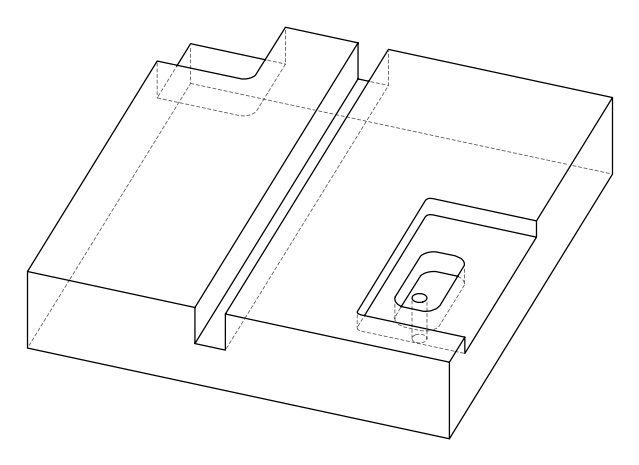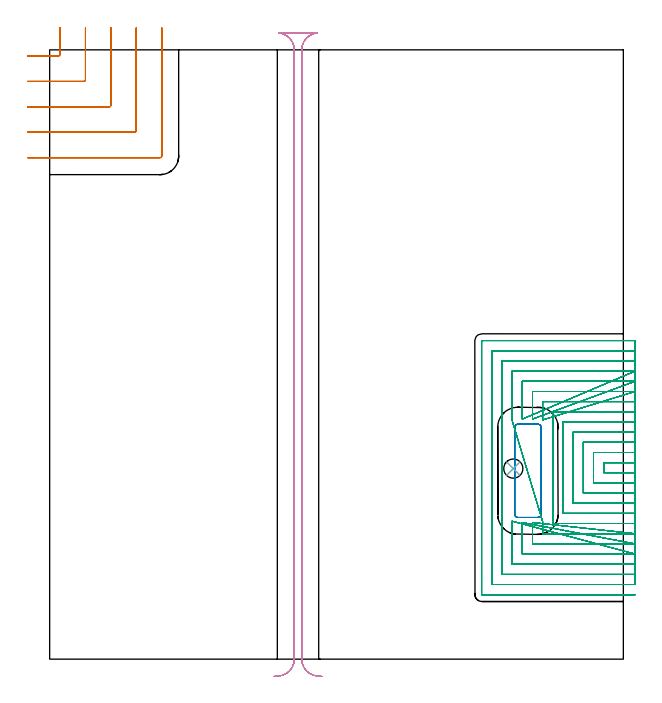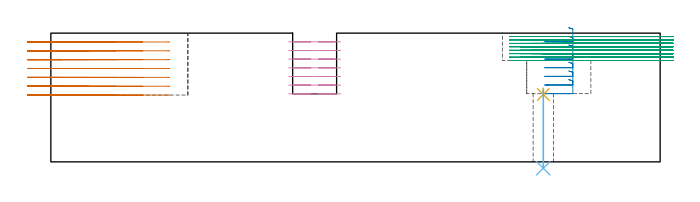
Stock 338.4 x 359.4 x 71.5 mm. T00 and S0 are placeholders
(PLAN: 6 operations, 4 tool changes, 86.8 min)
(1 MILL_CORNER_NOTCH_RECTANGULAR | CORNER_NOTCH_RECTANGULAR | UGT0201_094 | Follow Part, ap 5, ae 75% | 7.54 min | 191804 mm3)
(2 MILL_RECTANGULAR_POCKET | POCKET_RECTANGULAR_STRAIGHT | UGT0201_094 | Follow Part, ap 5, ae 75% | 2.81 min | 85644 mm3)
(3 MILL_SLOT | SLOT_PARTIAL_RECTANGULAR | UGT0201_007 | Follow Part, ap 2, ae 75% | 64.81 min | 171400 mm3)
(4 MILL_RECTANGULAR_SLOT | SLOT_RECTANGULAR | UGT0201_094 | Follow Part, ap 5, ae 75% | 11.41 min | 295544 mm3)
(5 SPOT_DRILL | STEP1HOLE | NXT0321_9005460120000 | 0.04 min | 20 mm3)
(6 DRILL_THROUGH_HOLE_INTO_CENTER | STEP1HOLE | NXT0301_084 | 0.18 min | 3789 mm3)
(TOOL UGT0201_094 | End mill 20 mm | D20 FL38 Z4)
(TOOL UGT0201_007 | End Mill 8 mm | D8 FL19 Z4)
(TOOL NXT0321_9005460120000 | NC Spot Drill, 142deg, 12mm, Carbide, Uncoated | D12 PA142 FL30 Z2)
(TOOL NXT0301_084 | Carbide Drill 11.3mm [860.1-1130-034A1-MM 2214] | D11.3 PA140 FL55 Z2)
(OP 1 MILL_CORNER_NOTCH_RECTANGULAR)
G17 G21 G94 G90
T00 M6
G54
G17 G0 G90 X-13. Y355.8 S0 M3
G43 Z81.5 H0
Z66.586
G94 G1 X-10. F250.
X5.106 F500.
G3 X6.1 Y356.794 R1.
G1 Y369.4
Y372.4 F250.
G0 Z81.5
X-13. Y340.8
Z66.586
G1 X-10.
X20.105 F500.
G3 X21.1 Y341.795 R1.
G1 Y369.4
Y372.4 F250.
G0 Z81.5
X-13. Y325.8
Z66.586
G1 X-10.
X35.105 F500.
G3 X36.1 Y326.795 R1.
G1 Y369.4
Y372.4 F250.
G0 Z81.5
X-13. Y310.8
Z66.586
G1 X-10.
X50.105 F500.
G3 X51.1 Y311.795 R1.
G1 Y369.4
Y372.4 F250.
G0 Z81.5
X-13. Y295.8
Z66.586
G1 X-10.
X65.104 F500.
G3 X66.1 Y296.796 R1.
G1 Y369.4
Y372.4 F250.
G0 Z81.5
X-13. Y355.8
Z61.671
G1 X-10.
X5.106 F500.
G3 X6.1 Y356.794 R1.
G1 Y369.4
Y372.4 F250.
G0 Z81.5
X-13. Y340.8
Z61.671
G1 X-10.
X20.105 F500.
G3 X21.1 Y341.795 R1.
G1 Y369.4
Y372.4 F250.
G0 Z81.5
X-13. Y325.8
Z61.671
G1 X-10.
X35.105 F500.
G3 X36.1 Y326.795 R1.
G1 Y369.4
Y372.4 F250.
G0 Z81.5
X-13. Y310.8
Z61.671
G1 X-10.
X50.105 F500.
G3 X51.1 Y311.795 R1.
G1 Y369.4
Y372.4 F250.
G0 Z81.5
X-13. Y295.8
Z61.671
G1 X-10.
X65.104 F500.
G3 X66.1 Y296.796 R1.
G1 Y369.4
Y372.4 F250.
G0 Z81.5
X-13. Y355.8
Z56.757
G1 X-10.
X5.106 F500.
G3 X6.1 Y356.794 R1.
G1 Y369.4
Y372.4 F250.
G0 Z81.5
X-13. Y340.8
Z56.757
G1 X-10.
X20.105 F500.
G3 X21.1 Y341.795 R1.
G1 Y369.4
Y372.4 F250.
G0 Z81.5
X-13. Y325.8
Z56.757
G1 X-10.
X35.105 F500.
G3 X36.1 Y326.795 R1.
G1 Y369.4
Y372.4 F250.
G0 Z81.5
X-13. Y310.8
Z56.757
G1 X-10.
X50.105 F500.
G3 X51.1 Y311.795 R1.
G1 Y369.4
Y372.4 F250.
G0 Z81.5
X-13. Y295.8
Z56.757
G1 X-10.
X65.104 F500.
G3 X66.1 Y296.796 R1.
G1 Y369.4
Y372.4 F250.
G0 Z81.5
X-13. Y355.8
Z51.843
G1 X-10.
X5.106 F500.
G3 X6.1 Y356.794 R1.
G1 Y369.4
Y372.4 F250.
G0 Z81.5
X-13. Y340.8
Z51.843
G1 X-10.
X20.105 F500.
G3 X21.1 Y341.795 R1.
G1 Y369.4
Y372.4 F250.
G0 Z81.5
X-13. Y325.8
Z51.843
G1 X-10.
X35.105 F500.
G3 X36.1 Y326.795 R1.
G1 Y369.4
Y372.4 F250.
G0 Z81.5
X-13. Y310.8
Z51.843
G1 X-10.
X50.105 F500.
G3 X51.1 Y311.795 R1.
G1 Y369.4
Y372.4 F250.
G0 Z81.5
X-13. Y295.8
Z51.843
G1 X-10.
X65.104 F500.
G3 X66.1 Y296.796 R1.
G1 Y369.4
Y372.4 F250.
G0 Z81.5
X-13. Y355.8
Z46.929
G1 X-10.
X5.106 F500.
G3 X6.1 Y356.794 R1.
G1 Y369.4
Y372.4 F250.
G0 Z81.5
X-13. Y340.8
Z46.929
G1 X-10.
X20.105 F500.
G3 X21.1 Y341.795 R1.
G1 Y369.4
Y372.4 F250.
G0 Z81.5
X-13. Y325.8
Z46.929
G1 X-10.
X35.105 F500.
G3 X36.1 Y326.795 R1.
G1 Y369.4
Y372.4 F250.
G0 Z81.5
X-13. Y310.8
Z46.929
G1 X-10.
X50.105 F500.
G3 X51.1 Y311.795 R1.
G1 Y369.4
Y372.4 F250.
G0 Z81.5
X-13. Y295.8
Z46.929
G1 X-10.
X65.104 F500.
G3 X66.1 Y296.796 R1.
G1 Y369.4
Y372.4 F250.
G0 Z81.5
X-13. Y355.8
Z42.014
G1 X-10.
X5.106 F500.
G3 X6.1 Y356.794 R1.
G1 Y369.4
Y372.4 F250.
G0 Z81.5
X-13. Y340.8
Z42.014
G1 X-10.
X20.105 F500.
G3 X21.1 Y341.795 R1.
G1 Y369.4
Y372.4 F250.
G0 Z81.5
X-13. Y325.8
Z42.014
G1 X-10.
X35.105 F500.
G3 X36.1 Y326.795 R1.
G1 Y369.4
Y372.4 F250.
G0 Z81.5
X-13. Y310.8
Z42.014
G1 X-10.
X50.105 F500.
G3 X51.1 Y311.795 R1.
G1 Y369.4
Y372.4 F250.
G0 Z81.5
X-13. Y295.8
Z42.014
G1 X-10.
X65.104 F500.
G3 X66.1 Y296.796 R1.
G1 Y369.4
Y372.4 F250.
G0 Z81.5
X-13. Y355.8
Z37.1
G1 X-10.
X5.106 F500.
G3 X6.1 Y356.794 R1.
G1 Y369.4
Y372.4 F250.
G0 Z81.5
X-13. Y340.8
Z37.1
G1 X-10.
X20.105 F500.
G3 X21.1 Y341.795 R1.
G1 Y369.4
Y372.4 F250.
G0 Z81.5
X-13. Y325.8
Z37.1
G1 X-10.
X35.105 F500.
G3 X36.1 Y326.795 R1.
G1 Y369.4
Y372.4 F250.
G0 Z81.5
X-13. Y310.8
Z37.1
G1 X-10.
X50.105 F500.
G3 X51.1 Y311.795 R1.
G1 Y369.4
Y372.4 F250.
G0 Z81.5
X-13. Y295.8
Z37.1
G1 X-10.
X65.104 F500.
G3 X66.1 Y296.796 R1.
G1 Y369.4
Y372.4 F250.
G0 Z81.5
M5
M2
(OP 2 MILL_RECTANGULAR_POCKET)
G17 G21 G94 G90
T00 M6
G54
G17 G0 G90 X287.477 Y83.6 S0 M3
G43 Z81.5 H0
Z74.5
G94 G1 X288. Z74.36 F250.
X288.138 Z74.323
X288.519 Y83.667 Z74.219
X288.879 Y83.81 Z74.115
X289.203 Y84.023 Z74.012
X289.477 Y84.297 Z73.908
X289.69 Y84.621 Z73.804
X289.833 Y84.981 Z73.7
X289.9 Y85.362 Z73.596
Y85.5 Z73.559
Y111.1 Z66.7
Y136.7 F500.
G3 X288. Y138.6 R1.9
G1 X276.2
G3 X274.3 Y136.7 R1.9
G1 Y85.5
G3 X276.2 Y83.6 R1.9
G1 X288.
G3 X289.9 Y85.5 R1.9
G1 Y111.1
Y112.1
G0 X287.477 Y83.6 Z69.7
G1 X288. Z69.56 F250.
X288.138 Z69.523
X288.519 Y83.667 Z69.419
X288.879 Y83.81 Z69.315
X289.203 Y84.023 Z69.212
X289.477 Y84.297 Z69.108
X289.69 Y84.621 Z69.004
X289.833 Y84.981 Z68.9
X289.9 Y85.362 Z68.796
Y85.5 Z68.759
Y111.1 Z61.9
Y136.7 F500.
G3 X288. Y138.6 R1.9
G1 X276.2
G3 X274.3 Y136.7 R1.9
G1 Y85.5
G3 X276.2 Y83.6 R1.9
G1 X288.
G3 X289.9 Y85.5 R1.9
G1 Y111.1
Y112.1
G0 X287.477 Y83.6 Z64.9
G1 X288. Z64.76 F250.
X288.138 Z64.723
X288.519 Y83.667 Z64.619
X288.879 Y83.81 Z64.515
X289.203 Y84.023 Z64.412
X289.477 Y84.297 Z64.308
X289.69 Y84.621 Z64.204
X289.833 Y84.981 Z64.1
X289.9 Y85.362 Z63.996
Y85.5 Z63.959
Y111.1 Z57.1
Y136.7 F500.
G3 X288. Y138.6 R1.9
G1 X276.2
G3 X274.3 Y136.7 R1.9
G1 Y85.5
G3 X276.2 Y83.6 R1.9
G1 X288.
G3 X289.9 Y85.5 R1.9
G1 Y111.1
Y112.1
G0 X287.477 Y83.6 Z60.1
G1 X288. Z59.96 F250.
X288.138 Z59.923
X288.519 Y83.667 Z59.819
X288.879 Y83.81 Z59.715
X289.203 Y84.023 Z59.612
X289.477 Y84.297 Z59.508
X289.69 Y84.621 Z59.404
X289.833 Y84.981 Z59.3
X289.9 Y85.362 Z59.196
Y85.5 Z59.159
Y111.1 Z52.3
Y136.7 F500.
G3 X288. Y138.6 R1.9
G1 X276.2
G3 X274.3 Y136.7 R1.9
G1 Y85.5
G3 X276.2 Y83.6 R1.9
G1 X288.
G3 X289.9 Y85.5 R1.9
G1 Y111.1
Y112.1
G0 X287.477 Y83.6 Z55.3
G1 X288. Z55.16 F250.
X288.138 Z55.123
X288.519 Y83.667 Z55.019
X288.879 Y83.81 Z54.915
X289.203 Y84.023 Z54.812
X289.477 Y84.297 Z54.708
X289.69 Y84.621 Z54.604
X289.833 Y84.981 Z54.5
X289.9 Y85.362 Z54.396
Y85.5 Z54.359
Y111.1 Z47.5
Y136.7 F500.
G3 X288. Y138.6 R1.9
G1 X276.2
G3 X274.3 Y136.7 R1.9
G1 Y85.5
G3 X276.2 Y83.6 R1.9
G1 X288.
G3 X289.9 Y85.5 R1.9
G1 Y111.1
Y112.1
G0 X287.477 Y83.6 Z50.5
G1 X288. Z50.36 F250.
X288.138 Z50.323
X288.519 Y83.667 Z50.219
X288.879 Y83.81 Z50.115
X289.203 Y84.023 Z50.012
X289.477 Y84.297 Z49.908
X289.69 Y84.621 Z49.804
X289.833 Y84.981 Z49.7
X289.9 Y85.362 Z49.596
Y85.5 Z49.559
Y111.1 Z42.7
Y136.7 F500.
G3 X288. Y138.6 R1.9
G1 X276.2
G3 X274.3 Y136.7 R1.9
G1 Y85.5
G3 X276.2 Y83.6 R1.9
G1 X288.
G3 X289.9 Y85.5 R1.9
G1 Y111.1
Y112.1
G0 X287.477 Y83.6 Z45.7
G1 X288. Z45.56 F250.
X288.138 Z45.523
X288.519 Y83.667 Z45.419
X288.879 Y83.81 Z45.315
X289.203 Y84.023 Z45.212
X289.477 Y84.297 Z45.108
X289.69 Y84.621 Z45.004
X289.833 Y84.981 Z44.9
X289.9 Y85.362 Z44.796
Y85.5 Z44.76
Y111.1 Z37.9
Y136.7 F500.
G3 X288. Y138.6 R1.9
G1 X276.2
G3 X274.3 Y136.7 R1.9
G1 Y85.5
G3 X276.2 Y83.6 R1.9
G1 X288.
G3 X289.9 Y85.5 R1.9
G1 Y111.1
Y112.1
G0 Z81.5
M5
M2
(OP 3 MILL_SLOT)
G17 G21 G94 G90
T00 M6
G54
G17 G0 G90 X345.4 Y115.9 S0 M3
G43 Z81.5 H0
Z69.6
G94 G1 X342.4 F250.
X326.8 F500.
Y110.
X342.4
X345.4 F250.
Y121.9
X342.4
X320.8 F500.
Y104.
X342.4
X345.4 F250.
Y127.9
X342.4
X314.8 F500.
Y98.
X342.4
X345.4 F250.
Y133.9
X342.4
X308.8 F500.
Y92.
X342.4
X345.4 F250.
Y139.9
X342.4
X302.8 F500.
Y86.
X342.4
X345.4 F250.
Y145.9
X342.4
X296.8 F500.
Y80.
X342.4
X345.4 F250.
Y151.9
X342.4
X290.8 F500.
Y144.095
Y141.095 F250.
X345.4 Y157.9 F500.
X342.4 F250.
X284.8 F500.
Y144.6
Y141.6 F250.
X345.4 Y163.9 F500.
X342.4 F250.
X278.8 F500.
Y144.6
Y141.6 F250.
X345.4 Y169.9 F500.
X342.4 F250.
X272.8 F500.
Y143.827
Y140.827 F250.
X290.8 Y81.105 F500.
Y78.105 F250.
Y74. F500.
X342.4
X345.4 F250.
X284.8 Y80.6 F500.
Y77.6 F250.
Y68. F500.
X342.4
X345.4 F250.
X278.8 Y80.6 F500.
Y77.6 F250.
Y62. F500.
X342.4
X345.4 F250.
X272.8 Y81.374 F500.
Y78.374 F250.
Y56. F500.
X342.4
X345.4 F250.
Y175.9
X342.4
X266.8 F500.
Y50.
X342.4
X345.4 F250.
Y181.9
X342.4
X260.8 F500.
Y44.
X342.4
X345.4 F250.
Y187.9
X342.4
X255. F500.
G3 X254.8 Y187.7 R0.2
G1 Y38.2
G3 X255. Y38. R0.2
G1 X342.4
X345.4 F250.
G0 Y115.9 Z67.7
G1 X342.4
X326.8 F500.
Y110.
X342.4
X345.4 F250.
Y121.9
X342.4
X320.8 F500.
Y104.
X342.4
X345.4 F250.
Y127.9
X342.4
X314.8 F500.
Y98.
X342.4
X345.4 F250.
Y133.9
X342.4
X308.8 F500.
Y92.
X342.4
X345.4 F250.
Y139.9
X342.4
X302.8 F500.
Y86.
X342.4
X345.4 F250.
Y145.9
X342.4
X296.8 F500.
Y80.
X342.4
X345.4 F250.
Y151.9
X342.4
X290.8 F500.
Y144.095
Y141.095 F250.
X345.4 Y157.9 F500.
X342.4 F250.
X284.8 F500.
Y144.6
Y141.6 F250.
X345.4 Y163.9 F500.
X342.4 F250.
X278.8 F500.
Y144.6
Y141.6 F250.
X345.4 Y169.9 F500.
X342.4 F250.
X272.8 F500.
Y143.827
Y140.827 F250.
X290.8 Y81.105 F500.
Y78.105 F250.
Y74. F500.
X342.4
X345.4 F250.
X284.8 Y80.6 F500.
Y77.6 F250.
Y68. F500.
X342.4
X345.4 F250.
X278.8 Y80.6 F500.
Y77.6 F250.
Y62. F500.
X342.4
X345.4 F250.
X272.8 Y81.374 F500.
Y78.374 F250.
Y56. F500.
X342.4
X345.4 F250.
Y175.9
X342.4
X266.8 F500.
Y50.
X342.4
X345.4 F250.
Y181.9
X342.4
X260.8 F500.
Y44.
X342.4
X345.4 F250.
Y187.9
X342.4
X255. F500.
G3 X254.8 Y187.7 R0.2
G1 Y38.2
G3 X255. Y38. R0.2
G1 X342.4
X345.4 F250.
G0 Y115.9 Z65.8
G1 X342.4
X326.8 F500.
Y110.
X342.4
X345.4 F250.
Y121.9
X342.4
X320.8 F500.
Y104.
X342.4
X345.4 F250.
Y127.9
X342.4
X314.8 F500.
Y98.
X342.4
X345.4 F250.
Y133.9
X342.4
X308.8 F500.
Y92.
X342.4
X345.4 F250.
Y139.9
X342.4
X302.8 F500.
Y86.
X342.4
X345.4 F250.
Y145.9
X342.4
X296.8 F500.
Y80.
X342.4
X345.4 F250.
Y151.9
X342.4
X290.8 F500.
Y144.095
Y141.095 F250.
X345.4 Y157.9 F500.
X342.4 F250.
X284.8 F500.
Y144.6
Y141.6 F250.
X345.4 Y163.9 F500.
X342.4 F250.
X278.8 F500.
Y144.6
Y141.6 F250.
X345.4 Y169.9 F500.
X342.4 F250.
X272.8 F500.
Y143.827
Y140.827 F250.
X290.8 Y81.105 F500.
Y78.105 F250.
Y74. F500.
X342.4
X345.4 F250.
X284.8 Y80.6 F500.
Y77.6 F250.
Y68. F500.
X342.4
X345.4 F250.
X278.8 Y80.6 F500.
Y77.6 F250.
Y62. F500.
X342.4
X345.4 F250.
X272.8 Y81.374 F500.
Y78.374 F250.
Y56. F500.
X342.4
X345.4 F250.
Y175.9
X342.4
X266.8 F500.
Y50.
X342.4
X345.4 F250.
Y181.9
X342.4
X260.8 F500.
Y44.
X342.4
X345.4 F250.
Y187.9
X342.4
X255. F500.
G3 X254.8 Y187.7 R0.2
G1 Y38.2
G3 X255. Y38. R0.2
G1 X342.4
X345.4 F250.
G0 Y115.9 Z63.9
G1 X342.4
X326.8 F500.
Y110.
X342.4
X345.4 F250.
Y121.9
X342.4
X320.8 F500.
Y104.
X342.4
X345.4 F250.
Y127.9
X342.4
X314.8 F500.
Y98.
X342.4
X345.4 F250.
Y133.9
X342.4
X308.8 F500.
Y92.
X342.4
X345.4 F250.
Y139.9
X342.4
X302.8 F500.
Y86.
X342.4
X345.4 F250.
Y145.9
X342.4
X296.8 F500.
Y80.
X342.4
X345.4 F250.
Y151.9
X342.4
X290.8 F500.
Y144.095
Y141.095 F250.
X345.4 Y157.9 F500.
X342.4 F250.
X284.8 F500.
Y144.6
Y141.6 F250.
X345.4 Y163.9 F500.
X342.4 F250.
X278.8 F500.
Y144.6
Y141.6 F250.
X345.4 Y169.9 F500.
X342.4 F250.
X272.8 F500.
Y143.827
Y140.827 F250.
X290.8 Y81.105 F500.
Y78.105 F250.
Y74. F500.
X342.4
X345.4 F250.
X284.8 Y80.6 F500.
Y77.6 F250.
Y68. F500.
X342.4
X345.4 F250.
X278.8 Y80.6 F500.
Y77.6 F250.
Y62. F500.
X342.4
X345.4 F250.
X272.8 Y81.374 F500.
Y78.374 F250.
Y56. F500.
X342.4
X345.4 F250.
Y175.9
X342.4
X266.8 F500.
Y50.
X342.4
X345.4 F250.
Y181.9
X342.4
X260.8 F500.
Y44.
X342.4
X345.4 F250.
Y187.9
X342.4
X255. F500.
G3 X254.8 Y187.7 R0.2
G1 Y38.2
G3 X255. Y38. R0.2
G1 X342.4
X345.4 F250.
G0 Y115.9 Z62.
G1 X342.4
X326.8 F500.
Y110.
X342.4
X345.4 F250.
Y121.9
X342.4
X320.8 F500.
Y104.
X342.4
X345.4 F250.
Y127.9
X342.4
X314.8 F500.
Y98.
X342.4
X345.4 F250.
Y133.9
X342.4
X308.8 F500.
Y92.
X342.4
X345.4 F250.
Y139.9
X342.4
X302.8 F500.
Y86.
X342.4
X345.4 F250.
Y145.9
X342.4
X296.8 F500.
Y80.
X342.4
X345.4 F250.
Y151.9
X342.4
X290.8 F500.
Y144.095
Y141.095 F250.
X345.4 Y157.9 F500.
X342.4 F250.
X284.8 F500.
Y144.6
Y141.6 F250.
X345.4 Y163.9 F500.
X342.4 F250.
X278.8 F500.
Y144.6
Y141.6 F250.
X345.4 Y169.9 F500.
X342.4 F250.
X272.8 F500.
Y143.827
Y140.827 F250.
X290.8 Y81.105 F500.
Y78.105 F250.
Y74. F500.
X342.4
X345.4 F250.
X284.8 Y80.6 F500.
Y77.6 F250.
Y68. F500.
X342.4
X345.4 F250.
X278.8 Y80.6 F500.
Y77.6 F250.
Y62. F500.
X342.4
X345.4 F250.
X272.8 Y81.374 F500.
Y78.374 F250.
Y56. F500.
X342.4
X345.4 F250.
Y175.9
X342.4
X266.8 F500.
Y50.
X342.4
X345.4 F250.
Y181.9
X342.4
X260.8 F500.
Y44.
X342.4
X345.4 F250.
Y187.9
X342.4
X255. F500.
G3 X254.8 Y187.7 R0.2
G1 Y38.2
G3 X255. Y38. R0.2
G1 X342.4
X345.4 F250.
G0 Y115.9 Z60.1
G1 X342.4
X326.8 F500.
Y110.
X342.4
X345.4 F250.
Y121.9
X342.4
X320.8 F500.
Y104.
X342.4
X345.4 F250.
Y127.9
X342.4
X314.8 F500.
Y98.
X342.4
X345.4 F250.
Y133.9
X342.4
X308.8 F500.
Y92.
X342.4
X345.4 F250.
Y139.9
X342.4
X302.8 F500.
Y86.
X342.4
X345.4 F250.
Y145.9
X342.4
X296.8 F500.
Y80.
X342.4
X345.4 F250.
Y151.9
X342.4
X290.8 F500.
Y144.095
Y141.095 F250.
X345.4 Y157.9 F500.
X342.4 F250.
X284.8 F500.
Y144.6
Y141.6 F250.
X345.4 Y163.9 F500.
X342.4 F250.
X278.8 F500.
Y144.6
Y141.6 F250.
X345.4 Y169.9 F500.
X342.4 F250.
X272.8 F500.
Y143.827
Y140.827 F250.
X290.8 Y81.105 F500.
Y78.105 F250.
Y74. F500.
X342.4
X345.4 F250.
X284.8 Y80.6 F500.
Y77.6 F250.
Y68. F500.
X342.4
X345.4 F250.
X278.8 Y80.6 F500.
Y77.6 F250.
Y62. F500.
X342.4
X345.4 F250.
X272.8 Y81.374 F500.
Y78.374 F250.
Y56. F500.
X342.4
X345.4 F250.
Y175.9
X342.4
X266.8 F500.
Y50.
X342.4
X345.4 F250.
Y181.9
X342.4
X260.8 F500.
Y44.
X342.4
X345.4 F250.
Y187.9
X342.4
X255. F500.
G3 X254.8 Y187.7 R0.2
G1 Y38.2
G3 X255. Y38. R0.2
G1 X342.4
X345.4 F250.
G0 Y115.9 Z58.2
G1 X342.4
X326.8 F500.
Y110.
X342.4
X345.4 F250.
Y121.9
X342.4
X320.8 F500.
Y104.
X342.4
X345.4 F250.
Y127.9
X342.4
X314.8 F500.
Y98.
X342.4
X345.4 F250.
Y133.9
X342.4
X308.8 F500.
Y92.
X342.4
X345.4 F250.
Y139.9
X342.4
X302.8 F500.
Y86.
X342.4
X345.4 F250.
Y145.9
X342.4
X296.8 F500.
Y80.
X342.4
X345.4 F250.
Y151.9
X342.4
X290.8 F500.
Y144.095
Y141.095 F250.
X345.4 Y157.9 F500.
X342.4 F250.
X284.8 F500.
Y144.6
Y141.6 F250.
X345.4 Y163.9 F500.
X342.4 F250.
X278.8 F500.
Y144.6
Y141.6 F250.
X345.4 Y169.9 F500.
X342.4 F250.
X272.8 F500.
Y143.827
Y140.827 F250.
X290.8 Y81.105 F500.
Y78.105 F250.
Y74. F500.
X342.4
X345.4 F250.
X284.8 Y80.6 F500.
Y77.6 F250.
Y68. F500.
X342.4
X345.4 F250.
X278.8 Y80.6 F500.
Y77.6 F250.
Y62. F500.
X342.4
X345.4 F250.
X272.8 Y81.374 F500.
Y78.374 F250.
Y56. F500.
X342.4
X345.4 F250.
Y175.9
X342.4
X266.8 F500.
Y50.
X342.4
X345.4 F250.
Y181.9
X342.4
X260.8 F500.
Y44.
X342.4
X345.4 F250.
Y187.9
X342.4
X255. F500.
G3 X254.8 Y187.7 R0.2
G1 Y38.2
G3 X255. Y38. R0.2
G1 X342.4
X345.4 F250.
G0 Y115.9 Z56.3
G1 X342.4
X326.8 F500.
Y110.
X342.4
X345.4 F250.
Y121.9
X342.4
X320.8 F500.
Y104.
X342.4
X345.4 F250.
Y127.9
X342.4
X314.8 F500.
Y98.
X342.4
X345.4 F250.
Y133.9
X342.4
X308.8 F500.
Y92.
X342.4
X345.4 F250.
Y139.9
X342.4
X302.8 F500.
Y86.
X342.4
X345.4 F250.
Y145.9
X342.4
X296.8 F500.
Y80.
X342.4
X345.4 F250.
Y151.9
X342.4
X290.8 F500.
Y144.095
Y141.095 F250.
X345.4 Y157.9 F500.
X342.4 F250.
X284.8 F500.
Y144.6
Y141.6 F250.
X345.4 Y163.9 F500.
X342.4 F250.
X278.8 F500.
Y144.6
Y141.6 F250.
X345.4 Y169.9 F500.
X342.4 F250.
X272.8 F500.
Y143.827
Y140.827 F250.
X290.8 Y81.105 F500.
Y78.105 F250.
Y74. F500.
X342.4
X345.4 F250.
X284.8 Y80.6 F500.
Y77.6 F250.
Y68. F500.
X342.4
X345.4 F250.
X278.8 Y80.6 F500.
Y77.6 F250.
Y62. F500.
X342.4
X345.4 F250.
X272.8 Y81.374 F500.
Y78.374 F250.
Y56. F500.
X342.4
X345.4 F250.
Y175.9
X342.4
X266.8 F500.
Y50.
X342.4
X345.4 F250.
Y181.9
X342.4
X260.8 F500.
Y44.
X342.4
X345.4 F250.
Y187.9
X342.4
X255. F500.
G3 X254.8 Y187.7 R0.2
G1 Y38.2
G3 X255. Y38. R0.2
G1 X342.4
X345.4 F250.
G0 Z81.5
M5
M2
(OP 4 MILL_RECTANGULAR_SLOT)
G17 G21 G94 G90
T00 M6
G54
G17 G0 G90 X160.917 Y-10.202 S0 M3
G43 Z81.5 H0
Z66.686
G94 G1 X157.926 Y-9.97 F250.
G2 X148.7 Y0. R10. F500.
G1 Y359.4
G2 X157.926 Y369.37 R10.
G1 Y369.4
X135.074
Y369.37
G2 X144.3 Y359.4 R10.
G1 Y0.
G2 X135.074 Y-9.97 R10.
G1 X132.083 Y-10.202 F250.
G0 X160.917 Z61.871
G1 X157.926 Y-9.97
G2 X148.7 Y0. R10. F500.
G1 Y359.4
G2 X157.926 Y369.37 R10.
G1 Y369.4
X135.074
Y369.37
G2 X144.3 Y359.4 R10.
G1 Y0.
G2 X135.074 Y-9.97 R10.
G1 X132.083 Y-10.202 F250.
G0 X160.917 Z57.057
G1 X157.926 Y-9.97
G2 X148.7 Y0. R10. F500.
G1 Y359.4
G2 X157.926 Y369.37 R10.
G1 Y369.4
X135.074
Y369.37
G2 X144.3 Y359.4 R10.
G1 Y0.
G2 X135.074 Y-9.97 R10.
G1 X132.083 Y-10.202 F250.
G0 X160.917 Z52.243
G1 X157.926 Y-9.97
G2 X148.7 Y0. R10. F500.
G1 Y359.4
G2 X157.926 Y369.37 R10.
G1 Y369.4
X135.074
Y369.37
G2 X144.3 Y359.4 R10.
G1 Y0.
G2 X135.074 Y-9.97 R10.
G1 X132.083 Y-10.202 F250.
G0 X160.917 Z47.429
G1 X157.926 Y-9.97
G2 X148.7 Y0. R10. F500.
G1 Y359.4
G2 X157.926 Y369.37 R10.
G1 Y369.4
X135.074
Y369.37
G2 X144.3 Y359.4 R10.
G1 Y0.
G2 X135.074 Y-9.97 R10.
G1 X132.083 Y-10.202 F250.
G0 X160.917 Z42.614
G1 X157.926 Y-9.97
G2 X148.7 Y0. R10. F500.
G1 Y359.4
G2 X157.926 Y369.37 R10.
G1 Y369.4
X135.074
Y369.37
G2 X144.3 Y359.4 R10.
G1 Y0.
G2 X135.074 Y-9.97 R10.
G1 X132.083 Y-10.202 F250.
G0 X160.917 Z37.8
G1 X157.926 Y-9.97
G2 X148.7 Y0. R10. F500.
G1 Y359.4
G2 X157.926 Y369.37 R10.
G1 Y369.4
X135.074
Y369.37
G2 X144.3 Y359.4 R10.
G1 Y0.
G2 X135.074 Y-9.97 R10.
G1 X132.083 Y-10.202 F250.
G0 Z81.5
M5
M2
(OP 5 SPOT_DRILL)
G17 G21 G94 G90
T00 M6
G54
G17 G0 G90 X273.5 Y112.4 S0 M3
G43 Z81.5 H0
G94 G81 G98 Z37.414 F250. R40.9
G80
M5
M2
(OP 6 DRILL_THROUGH_HOLE_INTO_CENTER)
G17 G21 G94 G90
T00 M6
G54
G17 G0 G90 X273.5 Y112.4 S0 M3
G43 Z81.5 H1
G94 G73 G98 Z-3.556 F250. Q10.364 R39.9
G80
M5
M2
